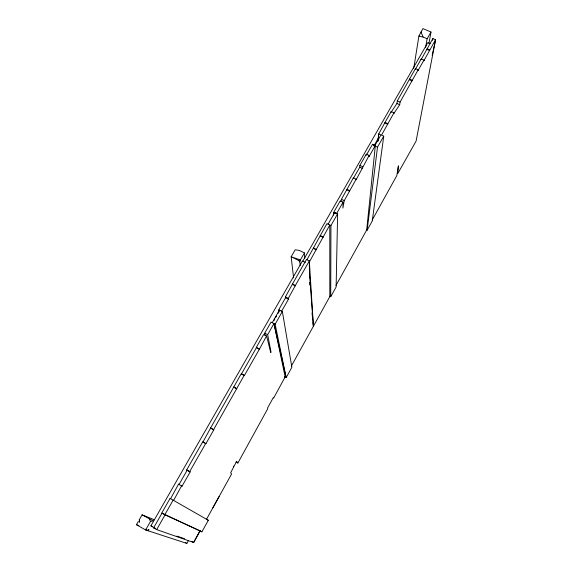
<?xml version="1.0" encoding="UTF-8"?>
<svg xmlns="http://www.w3.org/2000/svg" width="572" height="572" viewBox="0 0 572 572"><rect width="100%" height="100%" fill="white"/><g stroke="black" fill="none" stroke-linecap="round" stroke-linejoin="round"><path stroke-width="0.86" d="M329.808 296.275L330.73 296.725L330.938 225.547L337.63 213.785L334.784 212.434L328.078 224.188M333.612 215.079L333.64 212.434L340.268 200.808L343.1 202.145L342.9 208.079L344.251 200.636L356.17 179.193L353.353 177.892L341.427 199.306L340.991 201.794M334.777 212.97L334.784 212.434M337.63 213.785L336.122 286.987L330.73 296.725M353.353 177.892L353.317 178.464L359.767 167.174L359.888 165.401L366.302 154.175L369.104 155.462L368.997 156.664L375.325 145.553L372.536 144.287L366.623 154.64M356.17 179.193L356.134 179.772L369.104 155.462M366.194 155.384L366.302 154.175M378.056 141.019L378.743 133.912L385.035 122.387L391.198 111.583L393.965 112.813L393.872 113.456L399.685 104.719L400.064 102.088L418.168 69.798L415.436 68.619L397.311 100.872L396.947 103.511L391.112 112.226L391.198 111.583M366.688 230.008L375.325 145.553L374.703 145.91L377.491 147.183L367.138 230.223L366.688 230.008L336.021 285.392M377.985 140.984L378.743 133.912L380.966 134.913L374.703 145.91M367.138 230.223L372.25 220.985L383.74 136.172L381.517 135.164L393.965 112.813M413.72 68.361L418.911 36.057L422.908 28.6L431.002 32.025L428.936 43.436M415.436 68.619L415.322 69.312L421.221 58.98L423.945 60.146L423.816 60.854L435.571 39.725L432.868 38.574L421.099 59.681L421.221 58.98M418.168 69.798L418.053 70.499L423.945 60.146M425.597 47.533L427.141 38.767L431.002 32.025M432.539 40.326L432.868 38.574M432.182 55.434L435.571 39.725L416.101 141.077L397.769 173.559L398.391 165.844L396.818 175.59L372.222 220.013M300.178 265.487L299.857 261.955L300.393 259.917L304.404 252.91L299.242 250.393L295.181 249.792L291.148 256.778L293.608 277.956M199.957 530.766L193.665 542.499L156.678 529.608L153.611 527.856L162.012 513.141L165.065 514.871L156.678 529.608M259.33 349.299L256.277 347.426L263.656 334.498L266.588 336L259.33 349.299L244.394 375.525L241.305 373.652L210.632 427.956L213.806 429.822L205.934 443.657L202.731 441.791L186.694 469.891L190.161 471.936L182.053 486.179L178.55 484.162L170.578 498.72L170.077 498.426L161.747 513.02L201.902 531.874L208.308 520.284L173.123 500.142L164.808 514.757L200.121 530.845L193.665 542.499L191.842 541.462M266.588 336L270.735 352.624L271.035 352.087L267.66 334.663L273.967 323.58L285.163 376.905L273.63 398.076L273.423 397.39L267.546 408.015L267.767 408.665L237.866 463.02L236.079 462.047M206.521 519.283L231.61 473.966L230.638 472.815L233.562 467.188L233.376 466.058L233.834 466.652L236.622 461.297L237.866 463.02M291.348 366.08L329.808 296.611L329.794 225.003L309.388 261.897L313.406 326.24L313.034 322.687M284.591 376.834L286.15 377.642L291.877 367.296L282.346 311.497L279.436 310.031L272.215 322.694M145.638 529.229L148.212 530.816L186.858 543.4L188.574 540.318M273.967 320.513L274.846 318.962M275.733 317.41L276.619 315.858M277.949 313.527L278.829 311.976M373.909 145.917L378.328 138.167M213.628 429.572L244.265 375.203M281.324 311.733L288.452 299.213L288.331 298.362L295.352 285.485L309.323 260.946L306.449 259.538L292.456 284.048L285.421 296.911L285.557 297.762L278.421 310.267L278.743 312.026L278.421 310.267L279.872 310.996M189.718 471.564L205.741 443.429M343.1 202.145L336.479 213.778L333.64 212.434M284.356 376.54L286.15 377.642L275.139 324.174L282.346 311.497M377.491 147.183L383.74 136.172M155.42 528.492L150.879 525.897L302.431 260.996L305.276 262.391M148.212 530.816L148.963 529.515L147.204 530.487L145.61 529.972L136.429 524.703L138.152 521.721L139.582 521.757L139.275 519.776L142.106 514.864L154.419 519.791M302.488 261.704L427.784 42.628L430.187 43.651M306.942 259.738L326.941 223.638L330.938 225.547M244.394 375.525L241.434 373.981L256.385 347.783M265.265 335.793L264.729 333.169L271.049 322.1L275.139 324.174M205.934 443.657L202.931 442.02L210.632 427.956M186.694 469.891L187.144 470.27L179.029 484.491L178.55 484.162M145.61 529.972L150.493 521.449L153.182 520.842L142.106 514.864M298.62 260.439L300.393 259.917L291.148 256.778L298.62 260.439L299.857 261.955M418.911 36.057L423.08 37.044L427.141 38.767M136.429 524.703L138.917 525.539M153.611 527.856L155.284 528.449M177.02 536.107L184.542 538.76M150.879 525.897L152.274 526.397M427.069 48.734L429.779 49.893M426.941 49.449L429.651 50.608M409.481 79.058L412.219 80.252M409.373 79.737L412.112 80.938M397.311 100.872L400.064 102.088M396.947 103.511L399.685 104.719M385.035 122.387L387.802 123.623M384.956 123.023L387.723 124.26M359.888 165.401L362.705 166.702M359.767 167.174L362.562 168.468M346.839 189.296L349.664 190.619M346.818 189.861L349.635 191.177M341.427 199.306L344.251 200.636M320.17 235.492L323.037 236.872M320.184 236L323.044 237.38M313.363 247.955L316.23 249.342M313.392 248.441L316.252 249.835M292.456 284.048L295.352 285.485M292.507 284.491L295.402 285.928M285.421 296.911L288.331 298.362M285.557 297.762L288.452 299.213M264.729 333.169L267.66 334.663M256.277 347.426L259.223 348.941M233.705 386.965L236.679 388.531M233.848 387.273L236.822 388.838M210.811 428.206L213.806 429.822M187.144 470.27L190.161 471.936M170.077 498.426L173.616 500.428L181.589 485.857L182.053 486.179M206.363 519.197L208.308 520.284M199.714 530.63L201.902 531.874M185.421 542.578L186.858 543.4M212.87 507.814L219.169 496.439M145.774 529.457L147.204 530.487M285.163 376.905L286.15 377.642M372.536 144.287L374.159 145.502M149.299 518.968L150.493 521.449M420.971 31.953L423.08 37.044M273.967 323.58L286.1 377.391M279.436 310.031L279.586 310.853M139.275 519.776L139.604 522.236M312.012 312.913L312.383 316.466M304.404 252.91L304.805 258.201M309.323 260.946L309.452 273.488L313.406 326.24M309.452 273.488L309.595 277.935M309.731 282.382L309.817 285.049"/></g></svg>
